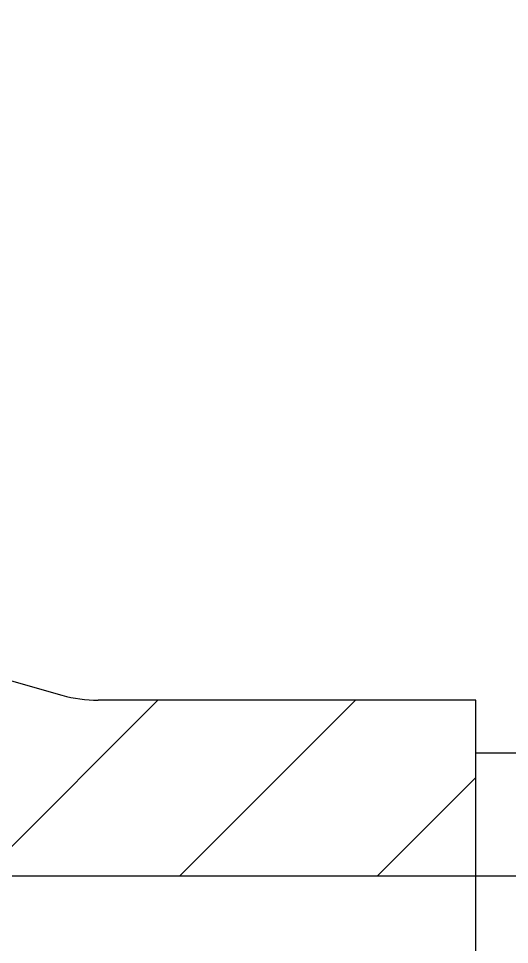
# Model space of a CAD drawing. Header units: millimetres. Extents: x -375 to 12388, y -150 to 8760.
# Drawn here: x 7653.4 to 7709.2, y 6833.2 to 6938.5 of the extents above; entities that cross this region are included whole.
import ezdxf

# ---------------------------------------------------------------- set-up
doc = ezdxf.new("R2010")
doc.units = ezdxf.units.MM
doc.header["$LTSCALE"] = 30
doc.linetypes.add('CENTER', pattern=[2, 1.25, -0.25, 0.25, -0.25])
for name, color, linetype in [('1轮廓实线层', 4, 'Continuous'), ('3中心线层', 1, 'CENTER'), ('5剖面线层', 2, 'Continuous')]:
    doc.layers.add(name, color=color, linetype=linetype)

msp = doc.modelspace()

# ---------------------------------------------------------------- hatches: boundary and pattern name
at = {"layer": '5剖面线层'}
h = msp.add_hatch(dxfattribs=at)
h.set_pattern_fill('ANSI31', color=256, scale=5, style=0)
h.paths.add_polyline_path([(7618.33, 6931.49), (7618.33, 6938.49), (7550.33, 6938.49), (7550.33, 6925.99), (7618.33, 6925.99)])
h.paths.add_polyline_path([(7629.21, 6869.88, -0.33486), (7618.33, 6884.3), (7618.33, 6895.99), (7550.33, 6895.99), (7544.33, 6889.99), (7544.33, 6884.99), (7550.33, 6884.99), (7550.33, 6840.99), (7705.33, 6840.99), (7705.33, 6860.99), (7662.43, 6860.99, -0.069687), (7658.31, 6861.56)])

# ---------------------------------------------------------------- linework, layer by layer
at = {"layer": '1轮廓实线层'}
for p, q in [((7629.21, 6869.88), (7658.31, 6861.56)), ((7705.33, 6860.99), (7662.43, 6860.99)), ((7705.33, 6819.29), (7705.33, 6860.99)), ((7794.34, 6854.99), (7705.33, 6854.99)), ((7705.33, 6840.99), (7550.33, 6840.99)), ((7794.34, 6840.99), (7705.33, 6840.99))]:
    msp.add_line(p, q, dxfattribs=at)
msp.add_arc((7662.43, 6875.99), 15, 254.0546, 270, dxfattribs=at)
at = {"layer": '3中心线层'}
msp.add_line((7434.58, 6910.99), (7655.58, 6910.99), dxfattribs=at)

doc.saveas('drawing.dxf')
